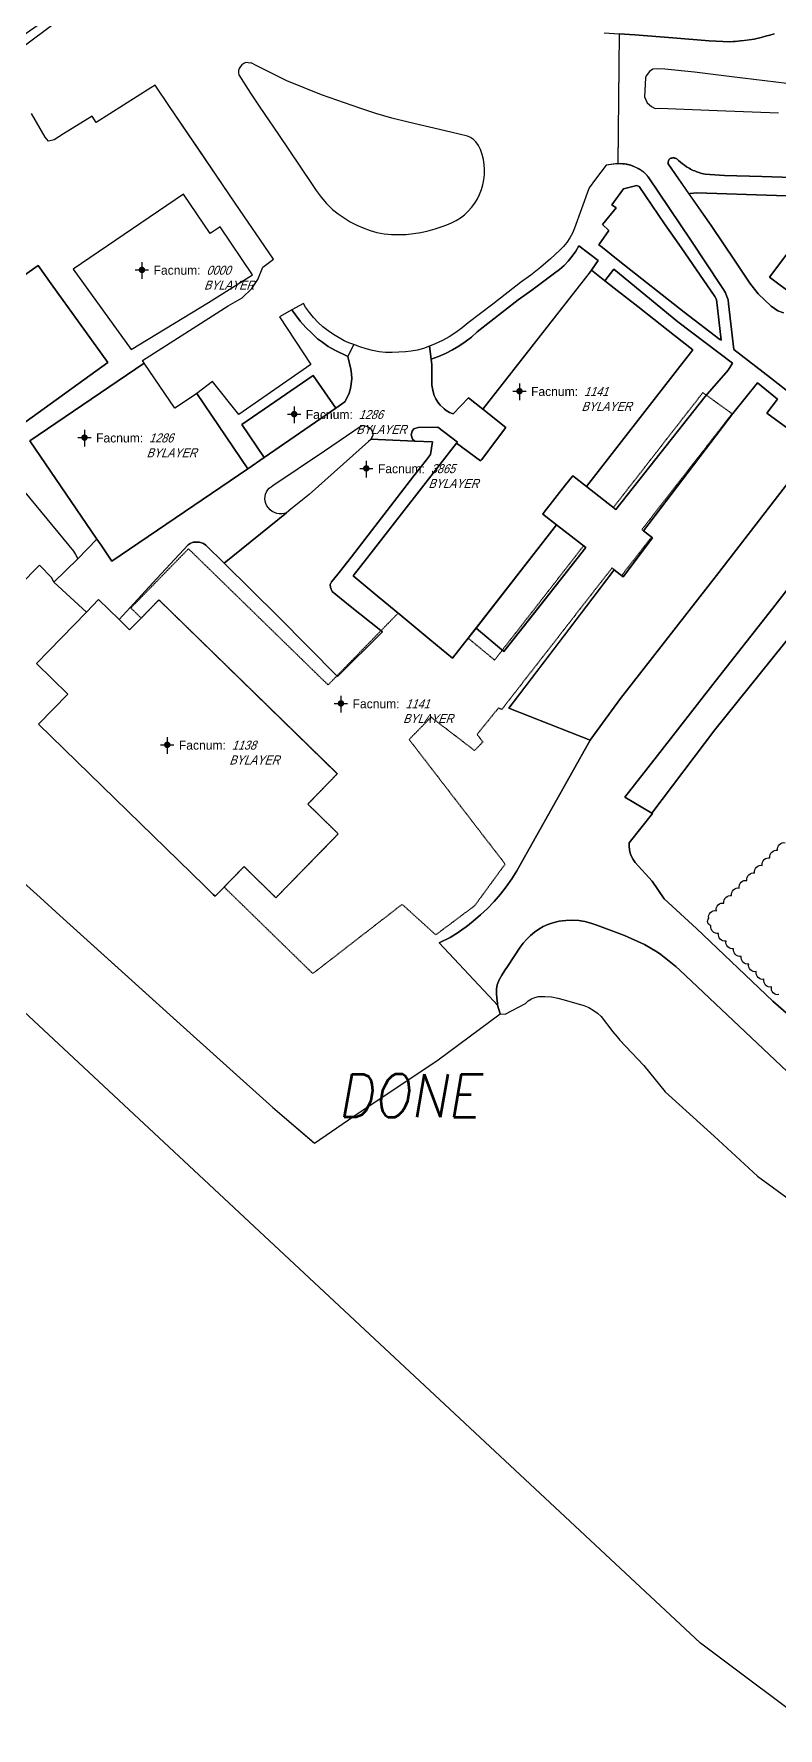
# Model space of a CAD drawing. Header units: inches. Extents: x 1273557 to 1282364, y 239587 to 246310.
# Drawn here: x 1275679 to 1276026, y 240110 to 240898 of the extents above; entities that cross this region are included whole.
import ezdxf
from ezdxf.enums import TextEntityAlignment as Align

# ---------------------------------------------------------------- set-up
doc = ezdxf.new("R2010")
doc.units = ezdxf.units.IN
doc.header["$MEASUREMENT"] = 0
doc.linetypes.add('DASHED2', pattern=[0.375, 0.25, -0.125])
doc.linetypes.add('HIDDEN', pattern=[0.375, 0.25, -0.125])
doc.layers.add('BLDG-DATA', color=159, linetype='DASHED2', lineweight=30)
doc.layers.add('BLDG-NONUW', color=6, linetype='Continuous', lineweight=30)
for name, color, linetype in [('BLDG-UW', 231, 'Continuous'), ('BLDG-UW-UG', 159, 'HIDDEN'), ('GRASS', 3, 'Continuous'), ('PATH', 253, 'Continuous'), ('PATH-ISLAND', 252, 'Continuous'), ('PRKG-DATA', 255, 'Continuous'), ('PRKG-UW', 6, 'Continuous'), ('REV-2013', 1, 'Continuous'), ('REV-ADJUDICATION-NOTES', 2, 'Continuous'), ('STREET-NONUW', 4, 'Continuous'), ('STREET-NONUW-ISLAND', 139, 'Continuous'), ('STREET-UW', 50, 'Continuous'), ('STREET-UW-ISLAND', 20, 'Continuous'), ('Water_Source', 133, 'Continuous')]:
    doc.layers.add(name, color=color, linetype=linetype)
doc.styles.add('Revisions', font='simplex.shx', dxfattribs={"width": 0.9, "oblique": 10, "height": 25})
doc.styles.add('SS_LITE', font='FRABK.TTF', dxfattribs={"height": 16})

# ---------------------------------------------------------------- blocks, each defined once
blk = doc.blocks.new('*U1')
for p, q in [((-3.08, 0), (3.08, 0)), ((0, 3.55), (0, -4.2))]:
    blk.add_line(p, q)
at = {"const_width": 1.5}
blk.add_lwpolyline([(-0.75, 0, 1), (0.75, 0, 1)], format="xyb", close=True, dxfattribs=at)
at = {"layer": 'BLDG-DATA', "color": 1, "style": 'SS_LITE'}
blk.add_text('Facnum:', height=4.2, dxfattribs=at).set_placement((27.26, -2.25), align=Align.RIGHT)
at = {"layer": 'BLDG-DATA', "color": 7, "style": 'SS_LITE', "oblique": 20, "width": 0.9, "flags": 8}
for tag, p in [('FACNUM', (29.98, -2.25)), ('OBJECT', (28.84, -9.16))]:
    blk.add_attdef(tag, p, '', height=4.2, dxfattribs=at)
blk = doc.blocks.new('*U8')
for p, q in [((-3.08, 0), (3.08, 0)), ((0, 3.55), (0, -4.2))]:
    blk.add_line(p, q)
at = {"const_width": 1.5}
blk.add_lwpolyline([(-0.75, 0, 1), (0.75, 0, 1)], format="xyb", close=True, dxfattribs=at)
at = {"layer": 'PRKG-DATA', "color": 1, "style": 'SS_LITE'}
blk.add_text('Facnum:', height=4.2, dxfattribs=at).set_placement((27.26, -2.25), align=Align.RIGHT)
at = {"layer": 'PRKG-DATA', "color": 7, "style": 'SS_LITE', "oblique": 20, "width": 0.9, "flags": 8}
for tag, p in [('FACNUM', (29.98, -2.25)), ('OBJECT', (28.84, -9.16))]:
    blk.add_attdef(tag, p, '', height=4.2, dxfattribs=at)

msp = doc.modelspace()

# ---------------------------------------------------------------- linework, layer by layer
at = {"layer": 'BLDG-NONUW'}
for points in [[(1275781.12, 240785.59), (1275766.04, 240807.83), (1275761.49, 240804.75), (1275749.08, 240823.05), (1275697.75, 240788.23), (1275724.64, 240750.87), (1275760.62, 240772.62)], [(1275713.88, 240744.82), (1275687.54, 240781.3), (1275681.38, 240789.84), (1275642.34, 240762.44), (1275642.12, 240762.71), (1275598.58, 240733), (1275598.49, 240733.08), (1275585.97, 240724.42), (1275583.68, 240722.83), (1275541.45, 240694.02), (1275524.67, 240682.57), (1275558.95, 240632.99)]]:
    msp.add_lwpolyline(points, close=True, dxfattribs=at)
at = {"layer": 'BLDG-UW'}
for points in [[(1275977.67, 240740.12), (1275985.89, 240750.67), (1275977.37, 240757.36), (1275964.85, 240767.21), (1275960.33, 240770.77), (1275949.36, 240779.39), (1275945.02, 240782.81), (1275938.84, 240787.67), (1275888.22, 240723.04), (1275899.01, 240714.59), (1275887.57, 240699.47), (1275887.24, 240699.04), (1275876.08, 240707.16), (1275834.18, 240653.5), (1275827.97, 240645.53), (1275840.07, 240635.5), (1275849.68, 240627.54), (1275863.63, 240615.98), (1275874.21, 240607.21), (1275881.45, 240616.5), (1275922.53, 240669.27), (1275916.14, 240674.25), (1275916.78, 240675.08), (1275926.78, 240687.91), (1275930.05, 240692.11), (1275936.43, 240687.14)], [(1275755.21, 240730.36), (1275752.32, 240728.39), (1275745.07, 240723.46), (1275730.75, 240744.5), (1275677.51, 240708.28), (1275708.75, 240662.58), (1275710.67, 240659.78), (1275715.76, 240652.33), (1275779.02, 240695.37)], [(1275819.91, 240723.51), (1275809.41, 240738.77), (1275776.12, 240715.86), (1275786.62, 240700.6)], [(1275737.59, 240634.34), (1275729.33, 240625.87), (1275723.97, 240620.38), (1275719.04, 240625.19), (1275709.55, 240634.44), (1275703.94, 240628.69), (1275680.6, 240604.75), (1275695.2, 240590.51), (1275681.57, 240576.52), (1275758.58, 240501.44), (1275762.9, 240497.22), (1275763.71, 240496.44), (1275772.1, 240505.04), (1275777.18, 240510.25), (1275792.02, 240495.78), (1275818.92, 240523.37), (1275821.01, 240525.51), (1275811.2, 240535.07), (1275806.83, 240539.34), (1275812.25, 240544.9), (1275820.56, 240553.44)]]:
    msp.add_lwpolyline(points, close=True, dxfattribs=at)
at = {"layer": 'BLDG-UW-UG'}
msp.add_lwpolyline([(1275724.51, 240630.59), (1275751.35, 240658.11), (1275816.28, 240594.78), (1275848.9, 240628.22), (1275863.63, 240616), (1275874.21, 240607.21), (1275881.45, 240616.52), (1275893.72, 240606.35), (1275935.11, 240659.49), (1275916.13, 240674.26), (1275930.05, 240692.11), (1275949.01, 240677.35), (1275990.6, 240730.75), (1276004.19, 240720.92), (1275962.24, 240667.05), (1275966.74, 240663.55), (1275952.83, 240645.68), (1275948.33, 240649.19), (1275897.05, 240583.34), (1275895.48, 240583.99), (1275885.59, 240571.78), (1275888.23, 240568.25), (1275884.41, 240564.24), (1275864.15, 240579.81), (1275853.98, 240569.38), (1275898.63, 240511.45), (1275884.45, 240492.06), (1275866.36, 240478.53), (1275850.71, 240492.71), (1275809.17, 240460.52), (1275767.92, 240500.75), (1275777.19, 240510.27), (1275792.02, 240495.8), (1275821, 240525.53), (1275811.2, 240535.08), (1275806.83, 240539.34), (1275812.25, 240544.91), (1275820.6, 240553.49), (1275737.61, 240634.34), (1275729.35, 240625.87), (1275724.51, 240630.59)], close=True, dxfattribs=at)
at = {"layer": 'GRASS'}
for points in [[(1275888.52, 240839.24), (1275887.94, 240841.54), (1275887.14, 240843.79), (1275886.19, 240845.64), (1275884.99, 240847.34), (1275883.88, 240848.46), (1275882.58, 240849.37), (1275881.14, 240850.05), (1275873.44, 240851.92), (1275853.45, 240856.56), (1275845.91, 240858.47), (1275842.2, 240859.55), (1275838.44, 240860.64), (1275831.05, 240863.08), (1275813.16, 240869.3), (1275797.08, 240875.81), (1275782.58, 240883.07), (1275780.82, 240883.98), (1275780.38, 240884.07), (1275779.18, 240884.22), (1275777.96, 240884.26), (1275777.02, 240883.84), (1275776.18, 240883.24), (1275775.49, 240882.47), (1275774.98, 240881.57), (1275774.67, 240880.59), (1275774.57, 240879.56), (1275774.69, 240878.54), (1275780.19, 240870.02), (1275784.53, 240863.58), (1275788.89, 240857.15), (1275793.26, 240850.74), (1275808.57, 240828.03), (1275810.68, 240824.76), (1275813.02, 240821.65), (1275815.6, 240818.73), (1275816.37, 240817.98), (1275818.38, 240816), (1275821, 240813.9), (1275823.74, 240811.98), (1275826.6, 240810.24), (1275829.58, 240808.7), (1275832.64, 240807.36), (1275835.79, 240806.22), (1275839.01, 240805.29), (1275842.29, 240804.58), (1275845.73, 240804.31), (1275849.16, 240804.24), (1275852.59, 240804.37), (1275856.01, 240804.71), (1275859.4, 240805.24), (1275862.75, 240805.98), (1275866.06, 240806.91), (1275869.29, 240808.03), (1275871.54, 240808.74), (1275873.74, 240809.66), (1275875.84, 240810.76), (1275877.84, 240812.05), (1275879.72, 240813.51), (1275881.46, 240815.13), (1275883.04, 240816.9), (1275884.47, 240818.81), (1275885.72, 240820.83), (1275886.78, 240822.96), (1275887.65, 240825.17), (1275888.32, 240827.45), (1275888.78, 240829.78), (1275889.03, 240832.14), (1275889.07, 240834.52), (1275888.9, 240836.89)], [(1275980.58, 240798.21), (1275972.68, 240809.2), (1275961, 240826.59), (1275959.86, 240827.16), (1275953.72, 240825.56), (1275948.32, 240818.16), (1275950.25, 240816.74), (1275943.89, 240808.96), (1275943.89, 240808.96), (1275946.92, 240806.13), (1275942.25, 240799.53), (1275943.9, 240798.21), (1275951.96, 240791.74), (1275981.92, 240768.17), (1275998.54, 240755.46), (1275999.04, 240755.14), (1275996.88, 240774.09), (1275996.2, 240775.47)], [(1275937.68, 240786.2), (1275941.9, 240792.24), (1275932.96, 240798.98), (1275931.49, 240796.52), (1275929.84, 240794.17), (1275928.01, 240791.97), (1275926.01, 240789.91), (1275923.85, 240788.02), (1275921.56, 240786.3), (1275911, 240778.45), (1275904.62, 240773.9), (1275885.63, 240758.95), (1275882.94, 240756.6), (1275880.11, 240754.42), (1275877.15, 240752.43), (1275874.07, 240750.62), (1275870.89, 240749), (1275867.61, 240747.59), (1275864.26, 240746.38), (1275864.49, 240743.62), (1275864.6, 240740.83), (1275864.53, 240735.9), (1275864.51, 240734.15), (1275865.08, 240731.19), (1275865.64, 240729.48), (1275866.4, 240727.85), (1275867.35, 240726.31), (1275868.47, 240724.89), (1275869.75, 240723.6), (1275870.3, 240723.16), (1275871.17, 240722.47), (1275872.71, 240721.5), (1275874.4, 240720.89), (1275881.56, 240728.25), (1275888.22, 240723.04)], [(1276002.29, 240741.16), (1276004.32, 240744.42), (1275978.93, 240763.64), (1275949.2, 240788.21), (1275945.02, 240782.81), (1275949.36, 240779.39), (1275960.33, 240770.77), (1275964.85, 240767.21), (1275977.37, 240757.36), (1275985.89, 240750.67), (1275977.67, 240740.12), (1275936.43, 240687.14), (1275950.17, 240676.41), (1275991.59, 240728.95)], [(1275813.87, 240761.33), (1275811.61, 240763.39), (1275809.5, 240765.63), (1275807.57, 240768.01), (1275805.82, 240770.52), (1275804.8, 240772.26), (1275799.47, 240769.24), (1275803.35, 240764.01), (1275805.93, 240761.09), (1275808.7, 240758.34), (1275811.35, 240755.7), (1275813.14, 240754.54), (1275816.31, 240752.27), (1275819.37, 240750.45), (1275825.43, 240747.58), (1275828.24, 240753.2), (1275825.89, 240753.96), (1275823.8, 240754.88), (1275818.82, 240757.72), (1275816.28, 240759.43)], [(1276042.75, 240704.95), (1276020.28, 240721.14), (1276025.24, 240727.73), (1276016.05, 240735.27), (1276004.5, 240721.08), (1275963.01, 240666.41), (1275967.21, 240663.14), (1275953.51, 240645.1), (1275949.32, 240648.37), (1275900.4, 240583.89), (1275938.17, 240569.06), (1275938.45, 240569.56), (1275952.27, 240588.49), (1275997.98, 240647.13)], [(1275790.59, 240687.51), (1275814.63, 240703.73), (1275831.74, 240715.28), (1275832.55, 240715.41), (1275833.45, 240715.36), (1275834.32, 240715.12), (1275835.13, 240714.71), (1275835.84, 240714.15), (1275836.4, 240713.45), (1275836.83, 240712.65), (1275837.07, 240711.78), (1275837.12, 240710.96), (1275836.7, 240709.88), (1275836.03, 240708.86), (1275835.1, 240707.98), (1275807.47, 240683.37), (1275798.99, 240676.5), (1275796.9, 240674.81), (1275795.86, 240674.49), (1275794.7, 240674.33), (1275793.53, 240674.35), (1275792.38, 240674.56), (1275791.28, 240674.95), (1275790.24, 240675.51), (1275789.31, 240676.23), (1275788.51, 240677.08), (1275787.85, 240678.05), (1275787.36, 240679.11), (1275787.03, 240680.24), (1275786.89, 240681.39), (1275786.96, 240682.48), (1275787.21, 240683.53), (1275787.63, 240684.55), (1275788.21, 240685.47), (1275788.94, 240686.28), (1275789.82, 240686.99)], [(1275936.15, 240658.63), (1275922.52, 240669.25), (1275885.1, 240621.19), (1275898.01, 240610.26)]]:
    msp.add_lwpolyline(points, close=True, dxfattribs=at)
for points in [[(1276045, 240872.72), (1276004.03, 240877.6), (1275986.64, 240879.79), (1275972.93, 240881.23), (1275969.7, 240881.43), (1275967.32, 240881.18), (1275965.71, 240880.11), (1275964.22, 240878.05), (1275963.96, 240877.16), (1275963.42, 240868.29), (1275964.64, 240865.54), (1275966.64, 240863.89), (1275968.37, 240862.96), (1275970.49, 240863.11), (1275997.29, 240861.99), (1276025.75, 240860.88)], [(1276067.16, 240820.98), (1276024.8, 240822.39), (1275987.76, 240823.7), (1275984.63, 240823.32), (1275984.12, 240823.26), (1275994.43, 240808.42), (1276005.61, 240791.85), (1276012.47, 240781.69), (1276016.39, 240776.67), (1276022.4, 240770.93), (1276025.48, 240768.73), (1276028.12, 240767.88)], [(1276033.19, 240775.73), (1276021.59, 240784.5), (1276036.74, 240804.59)], [(1276033.23, 240619.89), (1275996.15, 240573.82), (1275966.87, 240535.09), (1275967.19, 240534.9), (1275956.36, 240521.39), (1275956.29, 240519.74), (1275956.44, 240518.11), (1275956.8, 240516.51), (1275957.38, 240514.98), (1275958.15, 240513.53), (1275959.11, 240512.2), (1275967.05, 240503.52), (1275972.63, 240495.32), (1275987.64, 240481.47), (1276023.15, 240447.7), (1276044.18, 240429.15)], [(1276057.55, 240388.74), (1276004.63, 240438.68), (1275979.96, 240462.03), (1275978, 240463.82), (1275971.04, 240469.34), (1275969.46, 240470.44), (1275963.45, 240474.06), (1275954.14, 240478.27), (1275941.21, 240483.06), (1275938.48, 240483.99), (1275935.68, 240484.68), (1275932.84, 240485.13), (1275929.96, 240485.32), (1275926.89, 240485.26), (1275923.83, 240484.89), (1275920.84, 240484.19), (1275918.54, 240483.41), (1275916.33, 240482.41), (1275914.23, 240481.18), (1275912.27, 240479.75), (1275910.39, 240478.22), (1275908.65, 240476.53), (1275907.07, 240474.69), (1275905.65, 240472.72), (1275899.79, 240463.76), (1275898.33, 240461.81), (1275897.04, 240459.74), (1275895.92, 240457.57), (1275894.99, 240455.31), (1275894.63, 240453.3), (1275894.56, 240451.27), (1275894.78, 240449.24), (1275895.01, 240446.64), (1275895.04, 240445.8), (1275896.26, 240441.83), (1275898.66, 240441.58), (1275908.03, 240446.63), (1275909.35, 240447.78), (1275910.82, 240448.7), (1275912.41, 240449.39), (1275914.09, 240449.83), (1275917.13, 240449.86), (1275920.16, 240449.62), (1275923.16, 240449.12), (1275926.1, 240448.36), (1275935.25, 240445.7), (1275937.48, 240444.75), (1275939.58, 240443.55), (1275941.52, 240442.12), (1275943.29, 240440.47), (1275948.65, 240433.38), (1275950.72, 240431.1), (1275952.04, 240429.51), (1275963.13, 240417.8), (1275973.12, 240405.46), (1275995.86, 240384.89), (1276016.06, 240366.32), (1276032.67, 240354.21)]]:
    msp.add_lwpolyline(points, dxfattribs=at)
at = {"layer": 'PATH'}
for points in [[(1275657.53, 240879.2), (1275689.7, 240903.06), (1275701.18, 240910.74), (1275707.83, 240915.32), (1275706.8, 240916.85), (1275701.78, 240923.7), (1275696.9, 240930.65), (1275690.2, 240940.61), (1275681.4, 240936.1), (1275695.62, 240916.16), (1275679.28, 240904.91), (1275681.5, 240901.72), (1275635.23, 240869.76)], [(1275944.67, 240898.08), (1275951.67, 240897.61), (1275959.03, 240897.12), (1275976.63, 240895.72), (1275993.58, 240894.33), (1276003.13, 240893.97), (1276004.39, 240894.03), (1276005.65, 240894.12), (1276006.91, 240894.22), (1276008.17, 240894.34), (1276009.43, 240894.48), (1276010.69, 240894.64), (1276011.94, 240894.81), (1276013.19, 240895.01), (1276014.44, 240895.22), (1276015.69, 240895.45), (1276017.73, 240895.96), (1276019.76, 240896.49), (1276021.78, 240897.05), (1276023.8, 240897.62)], [(1275675.16, 240684.41), (1275697.89, 240657.06), (1275698.79, 240655.41), (1275699.85, 240653.47), (1275708.75, 240662.58), (1275677.51, 240708.28), (1275730.75, 240744.5), (1275729.97, 240745.67), (1275769.73, 240771.05), (1275776.27, 240774.81), (1275780.76, 240779.21), (1275783.58, 240783.37), (1275786, 240789.17), (1275790.85, 240792.83), (1275773.1, 240818.85), (1275763.57, 240832.88), (1275757.84, 240841.32), (1275742.58, 240863.79), (1275735.84, 240873.79), (1275733.89, 240872.58), (1275708.4, 240856.4), (1275706.47, 240859.37), (1275693.19, 240851.07), (1275688.92, 240848.4), (1275686.31, 240847.73), (1275684.63, 240849.54), (1275678.33, 240860.52)], [(1276041.55, 240830.47), (1276018.1, 240831.28), (1276000.62, 240831.78), (1275998.36, 240831.9), (1275996.1, 240832.04), (1275993.85, 240832.2), (1275991.59, 240832.38), (1275990.89, 240832.53), (1275990.19, 240832.7), (1275989.5, 240832.89), (1275988.81, 240833.1), (1275988.13, 240833.32), (1275987.46, 240833.57), (1275986.8, 240833.84), (1275986.14, 240834.12), (1275985.49, 240834.42), (1275984.85, 240834.74), (1275984.21, 240835.08), (1275983.59, 240835.44), (1275982.98, 240835.81), (1275982.04, 240836.51), (1275981.12, 240837.23), (1275980.21, 240837.97), (1275979.31, 240838.72), (1275978.43, 240839.5), (1275978.2, 240839.62), (1275977.96, 240839.72), (1275977.72, 240839.81), (1275977.47, 240839.87), (1275977.21, 240839.91), (1275976.95, 240839.93), (1275976.69, 240839.93), (1275976.44, 240839.92), (1275976.18, 240839.88), (1275975.93, 240839.82), (1275975.68, 240839.73), (1275975.44, 240839.64), (1275975.21, 240839.52), (1275974.99, 240839.38), (1275974.85, 240839.15), (1275974.73, 240838.92), (1275974.64, 240838.67), (1275974.56, 240838.42), (1275974.5, 240838.16), (1275974.47, 240837.9), (1275974.46, 240837.63), (1275974.47, 240837.37), (1275974.5, 240837.11), (1275984.12, 240823.26), (1275984.63, 240823.32), (1275987.76, 240823.7), (1276024.8, 240822.39), (1276067.16, 240820.98)], [(1276050.62, 240715.33), (1276022.1, 240737.68), (1276004.98, 240750.78), (1276002.59, 240772.11), (1276002.31, 240773.84), (1276001.82, 240775.53), (1276001.13, 240777.15), (1276000.26, 240778.67), (1275999.21, 240780.08), (1275985.02, 240801.67), (1275965.15, 240831.14), (1275964.64, 240831.72), (1275964.12, 240832.3), (1275963.58, 240832.86), (1275963.03, 240833.41), (1275962.42, 240833.83), (1275961.79, 240834.24), (1275961.15, 240834.62), (1275960.5, 240834.98), (1275959.84, 240835.33), (1275959.17, 240835.65), (1275958.49, 240835.95), (1275957.8, 240836.23), (1275957.1, 240836.49), (1275956.51, 240836.66), (1275955.91, 240836.81), (1275955.3, 240836.94), (1275954.7, 240837.04), (1275954.08, 240837.13), (1275953.47, 240837.19), (1275952.85, 240837.23), (1275952.24, 240837.25), (1275951.62, 240837.24), (1275950.56, 240837.21), (1275945.61, 240836.55), (1275940.59, 240830.08), (1275937.69, 240825.96), (1275937.45, 240825.3), (1275930.86, 240807.18), (1275929.93, 240804.89), (1275928.77, 240802.7), (1275927.39, 240800.65), (1275925.8, 240798.75), (1275924.03, 240797.03), (1275919.68, 240793.01), (1275915.2, 240789.15), (1275910.57, 240785.45), (1275905.81, 240781.93), (1275892.83, 240771.86), (1275881.38, 240763.27), (1275878.64, 240760.84), (1275875.73, 240758.65), (1275872.66, 240756.67), (1275869.46, 240754.93), (1275866.13, 240753.43), (1275863.44, 240752.28), (1275864.26, 240746.38), (1275867.61, 240747.59), (1275870.89, 240749), (1275874.07, 240750.62), (1275877.15, 240752.43), (1275880.11, 240754.42), (1275882.94, 240756.6), (1275885.63, 240758.95), (1275904.62, 240773.9), (1275911, 240778.45), (1275921.56, 240786.3), (1275923.85, 240788.02), (1275926.01, 240789.91), (1275928.01, 240791.97), (1275929.84, 240794.17), (1275931.49, 240796.52), (1275932.96, 240798.98), (1275941.9, 240792.24), (1275938.84, 240787.67), (1275945.02, 240782.81), (1275949.2, 240788.21), (1275978.93, 240763.64), (1276004.32, 240744.42), (1276002.29, 240741.16), (1275991.59, 240728.95), (1275950.17, 240676.41), (1275936.4, 240687.14), (1275930.05, 240692.11), (1275926.78, 240687.91), (1275916.78, 240675.08), (1275916.14, 240674.25), (1275922.53, 240669.27), (1275936.15, 240658.63), (1275909.95, 240625.4), (1275898.01, 240610.26), (1275885.1, 240621.19), (1275881.45, 240616.5), (1275874.21, 240607.21), (1275863.63, 240615.98), (1275849.68, 240627.54), (1275840.07, 240635.5), (1275827.97, 240645.53), (1275834.18, 240653.5), (1275876.08, 240707.16), (1275876.52, 240707.75), (1275867.36, 240714.64), (1275858.16, 240714.57), (1275856.23, 240713.84), (1275855.38, 240712.88), (1275854.95, 240711.09), (1275855.59, 240709.08), (1275856.64, 240708.23), (1275864.77, 240707.9), (1275863.95, 240701.89), (1275862.04, 240699.47), (1275856.15, 240692.02), (1275827.24, 240654.34), (1275821.42, 240647.05), (1275818.81, 240643.79), (1275817.89, 240642.66), (1275817.3, 240641.42), (1275817.35, 240640.07), (1275818.12, 240638.23), (1275825.78, 240632.11), (1275841.51, 240619.46), (1275820.63, 240598.73), (1275793.25, 240626.52), (1275768.01, 240651.38), (1275759.44, 240659.82), (1275758.3, 240660.49), (1275756.52, 240661.11), (1275754.9, 240661.26), (1275753.55, 240661.23), (1275752.17, 240660.56), (1275751.24, 240659.88), (1275736.63, 240644.25), (1275724.24, 240630.83), (1275719.04, 240625.19), (1275723.97, 240620.38), (1275729.33, 240625.87), (1275737.59, 240634.34), (1275820.56, 240553.44), (1275812.25, 240544.9), (1275806.83, 240539.34), (1275811.2, 240535.07), (1275821.01, 240525.51), (1275818.92, 240523.37), (1275792.02, 240495.78), (1275777.18, 240510.25), (1275772.1, 240505.04), (1275763.71, 240496.44), (1275762.9, 240497.22), (1275758.58, 240501.44), (1275681.57, 240576.52), (1275695.2, 240590.51), (1275680.6, 240604.75), (1275703.94, 240628.69), (1275688.71, 240642.57), (1275687.83, 240644.66), (1275682.06, 240650.48), (1275653.92, 240622.12)], [(1275642.34, 240762.44), (1275681.38, 240789.84), (1275687.54, 240781.3), (1275713.88, 240744.82), (1275558.95, 240632.99)], [(1275635.32, 240538.08), (1275682.38, 240495.93), (1275691.58, 240487.59), (1275712.18, 240468.94), (1275747.42, 240437.02), (1275790.63, 240398.16), (1275808.59, 240382.79), (1275810.01, 240381.57), (1275828.29, 240394.21), (1275867.54, 240420.43), (1275896.26, 240441.83), (1275895.04, 240445.8), (1275893.14, 240447.84), (1275868.02, 240474.77), (1275873.05, 240477.31), (1275876.71, 240479.54), (1275879.17, 240481.29), (1275880.33, 240482.12), (1275883.83, 240484.86), (1275887.2, 240487.77), (1275890.42, 240490.84), (1275893.49, 240494.07), (1275896.4, 240497.43), (1275899.14, 240500.93), (1275901.71, 240504.56), (1275904.11, 240508.31), (1275938.17, 240569.06), (1275900.4, 240583.89), (1275905.47, 240590.57), (1275923.92, 240614.88), (1275949.32, 240648.37), (1275953.51, 240645.1), (1275967.21, 240663.14), (1275963.01, 240666.41), (1276004.5, 240721.08), (1276016.05, 240735.27), (1276025.24, 240727.73), (1276020.28, 240721.14), (1276042.75, 240704.95)]]:
    msp.add_lwpolyline(points, dxfattribs=at)
msp.add_lwpolyline([(1275813.14, 240754.54), (1275811.35, 240755.7), (1275808.7, 240758.34), (1275805.93, 240761.09), (1275803.35, 240764.01), (1275799.47, 240769.24), (1275793.65, 240765.94), (1275808.28, 240743.78), (1275774.7, 240720.58), (1275762.55, 240735.89), (1275755.21, 240730.36), (1275779.02, 240695.37), (1275786.62, 240700.6), (1275776.12, 240715.86), (1275809.41, 240738.77), (1275819.91, 240723.51), (1275824.03, 240726.44), (1275825.13, 240728.41), (1275826.01, 240730.49), (1275826.66, 240732.65), (1275827.08, 240734.88), (1275827.26, 240737.14), (1275827.2, 240739.41), (1275826.9, 240741.66), (1275825.43, 240747.58), (1275819.37, 240750.45), (1275816.31, 240752.27)], close=True, dxfattribs=at)
at = {"layer": 'PATH-ISLAND'}
for points in [[(1275946.92, 240806.13), (1275943.89, 240808.96), (1275943.89, 240808.96), (1275950.25, 240816.74), (1275948.32, 240818.16), (1275953.72, 240825.56), (1275959.86, 240827.16), (1275961, 240826.59), (1275972.68, 240809.2), (1275980.58, 240798.21), (1275996.2, 240775.47), (1275996.88, 240774.09), (1275999.04, 240755.14), (1275998.54, 240755.46), (1275981.92, 240768.17), (1275951.96, 240791.74), (1275943.9, 240798.21), (1275942.25, 240799.53)], [(1275766.04, 240807.83), (1275761.49, 240804.75), (1275749.08, 240823.05), (1275697.75, 240788.23), (1275724.64, 240750.87), (1275760.62, 240772.62), (1275781.12, 240785.59)]]:
    msp.add_lwpolyline(points, close=True, dxfattribs=at)
at = {"layer": 'PRKG-UW'}
for points in [[(1276075.77, 240786.07), (1276074.93, 240787.31), (1276074.8, 240788.55), (1276076.71, 240791.59), (1276083.07, 240800.54), (1276076.47, 240805.2), (1276059.65, 240805.68), (1276054.02, 240797.11), (1276052.89, 240796.09), (1276051.43, 240795.62), (1276049.65, 240795.9), (1276036.74, 240804.59), (1276021.59, 240784.5), (1276033.19, 240775.73), (1276033.85, 240775.01), (1276053.84, 240759.21), (1276059.97, 240754.54), (1276066.09, 240749.86), (1276086.83, 240776.35), (1276087.09, 240776.65)], [(1275827.24, 240654.34), (1275856.15, 240692.02), (1275862.04, 240699.47), (1275863.95, 240701.89), (1275864.77, 240707.9), (1275856.64, 240708.23), (1275836.16, 240709.05), (1275836.03, 240708.86), (1275835.1, 240707.98), (1275807.47, 240683.37), (1275798.99, 240676.5), (1275796.9, 240674.81), (1275768.01, 240651.38), (1275793.25, 240626.52), (1275820.63, 240598.73), (1275841.51, 240619.46), (1275825.78, 240632.11), (1275818.12, 240638.23), (1275817.35, 240640.07), (1275817.3, 240641.42), (1275817.89, 240642.66), (1275818.81, 240643.79), (1275821.42, 240647.05)]]:
    msp.add_lwpolyline(points, close=True, dxfattribs=at)
msp.add_lwpolyline([(1276053.91, 240670.07), (1276023.11, 240630.53), (1275996.39, 240596.3), (1275969.46, 240561.98), (1275954.32, 240542.5), (1275966.87, 240535.09), (1275996.15, 240573.82), (1276033.23, 240619.89)], dxfattribs=at)
at = {"layer": 'REV-2013'}
msp.add_lwpolyline([(1276026, 240450.73, -0.520567), (1276022.49, 240454.29, -0.520567), (1276018.97, 240457.84, -0.520567), (1276015.45, 240461.4, -0.520567), (1276011.94, 240464.95, -0.520567), (1276008.42, 240468.51, -0.520567), (1276004.9, 240472.06, -0.520567), (1276001.39, 240475.62, -0.520567), (1275997.87, 240479.17, -0.520567), (1275994.36, 240482.73, -0.520567), (1275993.3, 240486.26, -0.520567), (1275996.86, 240489.77, -0.520567), (1276000.42, 240493.28, -0.520567), (1276003.98, 240496.79, -0.520567), (1276007.54, 240500.3, -0.520567), (1276011.11, 240503.81, -0.520567), (1276014.67, 240507.32, -0.520567), (1276018.23, 240510.83, -0.520567), (1276021.79, 240514.34, -0.520567), (1276025.35, 240517.85, -0.520567), (1276028.92, 240521.36, -0.520567)], format="xyb", dxfattribs=at)
at = {"layer": 'STREET-NONUW'}
for points in [[(1275657.53, 240879.2), (1275689.7, 240903.06), (1275701.18, 240910.74), (1275707.83, 240915.32), (1275706.8, 240916.85), (1275701.78, 240923.7), (1275696.9, 240930.65), (1275690.2, 240940.61), (1275690.2, 240940.61), (1275690.2, 240940.61), (1275681.4, 240936.1), (1275664.18, 240926.58)], [(1275944.67, 240898.08), (1275951.67, 240897.61), (1275951, 240837.26), (1275945.61, 240836.55), (1275940.59, 240830.08), (1275937.69, 240825.96), (1275937.45, 240825.3), (1275930.86, 240807.18), (1275929.93, 240804.89), (1275928.77, 240802.7), (1275927.39, 240800.65), (1275925.8, 240798.75), (1275924.03, 240797.03), (1275919.68, 240793.01), (1275915.2, 240789.15), (1275910.57, 240785.45), (1275905.81, 240781.93), (1275892.83, 240771.86), (1275881.38, 240763.27), (1275878.64, 240760.84), (1275875.73, 240758.65), (1275872.66, 240756.67), (1275869.46, 240754.93), (1275866.13, 240753.43), (1275863.44, 240752.28), (1275860.68, 240751.33), (1275857.86, 240750.57), (1275854.99, 240750.03), (1275852.26, 240749.7), (1275846.11, 240749.4), (1275843.05, 240749.48), (1275839.99, 240749.79), (1275836.97, 240750.32), (1275833.99, 240751.06), (1275831.08, 240752.03), (1275828.24, 240753.2), (1275825.89, 240753.96), (1275823.8, 240754.88), (1275818.82, 240757.72), (1275816.28, 240759.43), (1275813.87, 240761.33), (1275811.61, 240763.39), (1275809.5, 240765.63), (1275807.57, 240768.01), (1275805.82, 240770.52), (1275804.8, 240772.26), (1275799.47, 240769.24), (1275793.65, 240765.94), (1275808.28, 240743.78), (1275774.7, 240720.58), (1275762.55, 240735.89), (1275755.21, 240730.36), (1275752.32, 240728.39), (1275745.07, 240723.46), (1275730.75, 240744.5), (1275729.97, 240745.67), (1275769.73, 240771.05), (1275776.27, 240774.81), (1275780.76, 240779.21), (1275783.58, 240783.37), (1275786, 240789.17), (1275790.85, 240792.83), (1275773.1, 240818.85), (1275742.58, 240863.79), (1275735.84, 240873.79), (1275733.89, 240872.58), (1275708.4, 240856.4), (1275706.47, 240859.37), (1275693.19, 240851.07), (1275688.92, 240848.4), (1275686.31, 240847.73), (1275684.63, 240849.54), (1275678.33, 240860.52)]]:
    msp.add_lwpolyline(points, dxfattribs=at)
at = {"layer": 'STREET-NONUW-ISLAND'}
msp.add_lwpolyline([(1275888.52, 240839.24), (1275887.94, 240841.54), (1275887.14, 240843.79), (1275886.19, 240845.64), (1275884.99, 240847.34), (1275883.88, 240848.46), (1275882.58, 240849.37), (1275881.14, 240850.05), (1275873.44, 240851.92), (1275853.45, 240856.56), (1275845.91, 240858.47), (1275842.2, 240859.55), (1275838.44, 240860.64), (1275831.05, 240863.08), (1275813.16, 240869.3), (1275797.08, 240875.81), (1275782.58, 240883.07), (1275780.82, 240883.98), (1275780.38, 240884.07), (1275779.18, 240884.22), (1275777.96, 240884.26), (1275777.02, 240883.84), (1275776.18, 240883.24), (1275775.49, 240882.47), (1275774.98, 240881.57), (1275774.67, 240880.59), (1275774.57, 240879.56), (1275774.69, 240878.54), (1275780.19, 240870.02), (1275784.53, 240863.58), (1275788.89, 240857.15), (1275793.26, 240850.74), (1275808.57, 240828.03), (1275810.68, 240824.76), (1275813.02, 240821.65), (1275815.6, 240818.73), (1275816.37, 240817.98), (1275818.38, 240816), (1275821, 240813.9), (1275823.74, 240811.98), (1275826.6, 240810.24), (1275829.58, 240808.7), (1275832.64, 240807.36), (1275835.79, 240806.22), (1275839.01, 240805.29), (1275842.29, 240804.58), (1275845.73, 240804.31), (1275849.16, 240804.24), (1275852.59, 240804.37), (1275856.01, 240804.71), (1275859.4, 240805.24), (1275862.75, 240805.98), (1275866.06, 240806.91), (1275869.29, 240808.03), (1275871.54, 240808.74), (1275873.74, 240809.66), (1275875.84, 240810.76), (1275877.84, 240812.05), (1275879.72, 240813.51), (1275881.46, 240815.13), (1275883.04, 240816.9), (1275884.47, 240818.81), (1275885.72, 240820.83), (1275886.78, 240822.96), (1275887.65, 240825.17), (1275888.32, 240827.45), (1275888.78, 240829.78), (1275889.03, 240832.14), (1275889.07, 240834.52), (1275888.9, 240836.89)], close=True, dxfattribs=at)
at = {"layer": 'STREET-UW'}
for points in [[(1276023.8, 240897.62), (1276021.78, 240897.05), (1276019.76, 240896.49), (1276017.73, 240895.96), (1276015.69, 240895.45), (1276014.44, 240895.22), (1276012.25, 240894.85), (1276009.89, 240894.53), (1276008.17, 240894.34), (1276006.91, 240894.22), (1276004.71, 240894.05), (1276003.13, 240893.97), (1275993.58, 240894.33), (1275976.63, 240895.72), (1275959.03, 240897.12), (1275951.67, 240897.61), (1275951, 240837.22), (1275952.09, 240837.26), (1275953.17, 240837.22), (1275954.28, 240837.11), (1275955.57, 240836.89), (1275956.91, 240836.56), (1275958.15, 240836.1), (1275959.57, 240835.48), (1275960.91, 240834.76), (1275962.04, 240834.09), (1275963.03, 240833.41), (1275963.95, 240832.49), (1275965.12, 240831.18), (1275985.02, 240801.67), (1275999.21, 240780.08), (1276000.26, 240778.67), (1276001.13, 240777.15), (1276001.82, 240775.53), (1276002.31, 240773.84), (1276002.59, 240772.11), (1276004.98, 240750.78), (1276022.1, 240737.68), (1276050.62, 240715.33)], [(1276042.75, 240704.95), (1275997.98, 240647.13), (1275952.27, 240588.49), (1275938.45, 240569.56), (1275938.17, 240569.06), (1275904.11, 240508.31), (1275901.71, 240504.56), (1275899.14, 240500.93), (1275896.4, 240497.43), (1275893.49, 240494.07), (1275890.42, 240490.84), (1275887.2, 240487.77), (1275883.83, 240484.86), (1275880.33, 240482.12), (1275879.17, 240481.29), (1275876.71, 240479.54), (1275873.05, 240477.31), (1275868.02, 240474.77), (1275893.14, 240447.84), (1275895.04, 240445.8), (1275895.01, 240446.64), (1275894.78, 240449.24), (1275894.56, 240451.27), (1275894.63, 240453.3), (1275894.99, 240455.31), (1275895.92, 240457.57), (1275897.04, 240459.74), (1275898.33, 240461.81), (1275899.79, 240463.76), (1275905.65, 240472.72), (1275907.07, 240474.69), (1275908.65, 240476.53), (1275910.39, 240478.22), (1275912.27, 240479.75), (1275914.23, 240481.18), (1275916.33, 240482.41), (1275918.54, 240483.41), (1275920.84, 240484.19), (1275923.83, 240484.89), (1275926.89, 240485.26), (1275929.96, 240485.32), (1275932.84, 240485.13), (1275935.68, 240484.68), (1275938.48, 240483.99), (1275941.21, 240483.06), (1275954.14, 240478.27), (1275963.45, 240474.06), (1275969.46, 240470.44), (1275971.04, 240469.34), (1275978, 240463.82), (1275979.96, 240462.03), (1276004.63, 240438.68), (1276057.55, 240388.74)], [(1276044.18, 240429.15), (1276023.15, 240447.7), (1275987.64, 240481.47), (1275972.63, 240495.32), (1275967.05, 240503.52), (1275959.11, 240512.2), (1275958.15, 240513.53), (1275957.38, 240514.98), (1275956.8, 240516.51), (1275956.44, 240518.11), (1275956.29, 240519.74), (1275956.36, 240521.39), (1275967.19, 240534.9), (1275966.87, 240535.09), (1275954.32, 240542.5), (1275969.46, 240561.98), (1275996.39, 240596.3), (1276023.11, 240630.53), (1276053.91, 240670.07)]]:
    msp.add_lwpolyline(points, dxfattribs=at)
msp.add_lwpolyline([(1275814.63, 240703.73), (1275831.74, 240715.28), (1275832.55, 240715.41), (1275833.45, 240715.36), (1275834.32, 240715.12), (1275835.13, 240714.71), (1275835.84, 240714.15), (1275836.4, 240713.45), (1275836.83, 240712.65), (1275837.07, 240711.78), (1275837.12, 240710.96), (1275836.7, 240709.88), (1275836.16, 240709.05), (1275856.64, 240708.23), (1275855.59, 240709.08), (1275854.95, 240711.09), (1275855.38, 240712.88), (1275856.23, 240713.84), (1275858.16, 240714.57), (1275867.36, 240714.64), (1275876.52, 240707.75), (1275876.08, 240707.16), (1275887.24, 240699.04), (1275887.57, 240699.47), (1275899.01, 240714.59), (1275888.22, 240723.04), (1275881.56, 240728.25), (1275874.4, 240720.89), (1275872.71, 240721.5), (1275871.17, 240722.47), (1275870.3, 240723.16), (1275869.75, 240723.6), (1275868.47, 240724.89), (1275867.35, 240726.31), (1275866.4, 240727.85), (1275865.64, 240729.48), (1275865.08, 240731.19), (1275864.51, 240734.15), (1275864.53, 240735.9), (1275864.6, 240740.83), (1275864.49, 240743.62), (1275864.26, 240746.38), (1275863.44, 240752.28), (1275860.68, 240751.33), (1275857.86, 240750.57), (1275854.99, 240750.03), (1275852.26, 240749.7), (1275846.11, 240749.4), (1275843.05, 240749.48), (1275839.99, 240749.79), (1275836.97, 240750.32), (1275833.99, 240751.06), (1275831.08, 240752.03), (1275828.24, 240753.2), (1275825.43, 240747.58), (1275826.9, 240741.66), (1275827.2, 240739.41), (1275827.26, 240737.14), (1275827.08, 240734.88), (1275826.66, 240732.65), (1275826.01, 240730.49), (1275825.13, 240728.41), (1275824.03, 240726.44), (1275819.91, 240723.51), (1275786.62, 240700.6), (1275779.02, 240695.37), (1275715.76, 240652.33), (1275710.67, 240659.78), (1275708.75, 240662.58), (1275699.85, 240653.47), (1275688.71, 240642.57), (1275703.94, 240628.69), (1275709.55, 240634.44), (1275719.04, 240625.19), (1275724.24, 240630.83), (1275736.63, 240644.25), (1275751.24, 240659.88), (1275752.17, 240660.56), (1275753.55, 240661.23), (1275754.9, 240661.26), (1275756.52, 240661.11), (1275758.3, 240660.49), (1275759.44, 240659.82), (1275768.01, 240651.38), (1275796.9, 240674.81), (1275795.86, 240674.49), (1275794.7, 240674.33), (1275793.53, 240674.35), (1275792.38, 240674.56), (1275791.28, 240674.95), (1275790.24, 240675.51), (1275789.31, 240676.23), (1275788.51, 240677.08), (1275787.85, 240678.05), (1275787.36, 240679.11), (1275787.03, 240680.24), (1275786.89, 240681.39), (1275786.96, 240682.48), (1275787.21, 240683.53), (1275787.63, 240684.55), (1275788.21, 240685.47), (1275788.94, 240686.28), (1275789.82, 240686.99), (1275790.59, 240687.51)], close=True, dxfattribs=at)
at = {"layer": 'STREET-UW-ISLAND'}
for points in [[(1276045, 240872.72), (1276004.03, 240877.6), (1275986.64, 240879.79), (1275972.93, 240881.23), (1275969.7, 240881.43), (1275967.32, 240881.18), (1275965.71, 240880.11), (1275964.22, 240878.05), (1275963.96, 240877.16), (1275963.42, 240868.29), (1275964.64, 240865.54), (1275966.64, 240863.89), (1275968.37, 240862.96), (1275970.49, 240863.11), (1275997.29, 240861.99), (1276025.75, 240860.88)], [(1276028.12, 240767.88), (1276025.48, 240768.73), (1276022.4, 240770.93), (1276016.39, 240776.67), (1276012.47, 240781.69), (1276005.61, 240791.85), (1275994.43, 240808.42), (1275974.5, 240837.11), (1275974.5, 240837.11), (1275974.47, 240837.37), (1275974.46, 240837.63), (1275974.47, 240837.9), (1275974.5, 240838.16), (1275974.56, 240838.42), (1275974.64, 240838.67), (1275974.73, 240838.92), (1275974.85, 240839.15), (1275974.99, 240839.38), (1275974.99, 240839.38), (1275975.21, 240839.52), (1275975.44, 240839.64), (1275975.68, 240839.73), (1275975.93, 240839.82), (1275976.18, 240839.88), (1275976.44, 240839.92), (1275976.69, 240839.93), (1275976.95, 240839.93), (1275977.21, 240839.91), (1275977.47, 240839.87), (1275977.72, 240839.81), (1275977.96, 240839.72), (1275978.2, 240839.62), (1275978.43, 240839.5), (1275979.31, 240838.72), (1275980.21, 240837.97), (1275981.12, 240837.23), (1275982.04, 240836.51), (1275982.98, 240835.81), (1275982.98, 240835.81), (1275983.59, 240835.44), (1275984.21, 240835.08), (1275984.85, 240834.74), (1275985.49, 240834.42), (1275986.14, 240834.12), (1275986.8, 240833.84), (1275987.46, 240833.57), (1275988.13, 240833.32), (1275988.81, 240833.1), (1275989.5, 240832.89), (1275990.19, 240832.7), (1275990.89, 240832.53), (1275991.59, 240832.38), (1275991.59, 240832.38), (1275993.85, 240832.2), (1275996.1, 240832.04), (1275998.36, 240831.9), (1276000.62, 240831.78), (1276018.1, 240831.28), (1276041.55, 240830.47)]]:
    msp.add_lwpolyline(points, dxfattribs=at)
at = {"layer": 'Water_Source'}
for points in [[(1276885.48, 239691.37), (1276650.39, 239738.64), (1276319.12, 239902.2), (1276103.37, 240063.75), (1275989.45, 240149.06), (1274685.61, 241366.34)], [(1275675.16, 240684.41), (1275697.89, 240657.06), (1275698.79, 240655.41), (1275699.85, 240653.47), (1275688.71, 240642.57), (1275687.83, 240644.66), (1275682.06, 240650.48), (1275653.92, 240622.12)], [(1275635.32, 240538.08), (1275682.38, 240495.93), (1275691.58, 240487.59), (1275747.42, 240437.02), (1275790.63, 240398.16), (1275810.01, 240381.57), (1275828.29, 240394.21), (1275867.54, 240420.43), (1275896.26, 240441.83), (1275898.66, 240441.58), (1275908.03, 240446.63), (1275909.35, 240447.78), (1275910.82, 240448.7), (1275912.41, 240449.39), (1275914.09, 240449.83), (1275917.13, 240449.86), (1275920.16, 240449.62), (1275923.16, 240449.12), (1275926.1, 240448.36), (1275935.25, 240445.7), (1275937.48, 240444.75), (1275939.58, 240443.55), (1275941.52, 240442.12), (1275943.29, 240440.47), (1275948.65, 240433.38), (1275950.72, 240431.1), (1275952.04, 240429.51), (1275963.13, 240417.8), (1275973.12, 240405.46), (1275995.86, 240384.89), (1276016.06, 240366.32), (1276032.67, 240354.21)]]:
    msp.add_lwpolyline(points, dxfattribs=at)

# ---------------------------------------------------------------- block references
at = {"layer": 'BLDG-DATA'}
ref = msp.add_blockref('*U1', (1275729.7, 240787.83), dxfattribs=at)
ref.add_attrib('FACNUM', '0000', (1275759.68, 240785.58), dxfattribs={"color": 7, "height": 4.2, "style": 'SS_LITE', "oblique": 20, "width": 0.9})
ref.add_attrib('OBJECT', 'BYLAYER', (1275758.54, 240778.68), dxfattribs={"color": 7, "height": 4.2, "style": 'SS_LITE', "oblique": 20, "width": 0.9})
ref = msp.add_blockref('*U1', (1275905.28, 240731.42), dxfattribs=at)
ref.add_attrib('FACNUM', '1141', (1275935.27, 240729.17), dxfattribs={"color": 7, "height": 4.2, "style": 'SS_LITE', "oblique": 20, "width": 0.9})
ref.add_attrib('OBJECT', 'BYLAYER', (1275934.12, 240722.26), dxfattribs={"color": 7, "height": 4.2, "style": 'SS_LITE', "oblique": 20, "width": 0.9})
ref = msp.add_blockref('*U1', (1275800.51, 240720.71), dxfattribs=at)
ref.add_attrib('FACNUM', '1286', (1275830.49, 240718.46), dxfattribs={"color": 7, "height": 4.2, "style": 'SS_LITE', "oblique": 20, "width": 0.9})
ref.add_attrib('OBJECT', 'BYLAYER', (1275829.35, 240711.55), dxfattribs={"color": 7, "height": 4.2, "style": 'SS_LITE', "oblique": 20, "width": 0.9})
ref = msp.add_blockref('*U1', (1275702.98, 240709.82), dxfattribs=at)
ref.add_attrib('FACNUM', '1286', (1275732.96, 240707.57), dxfattribs={"color": 7, "height": 4.2, "style": 'SS_LITE', "oblique": 20, "width": 0.9})
ref.add_attrib('OBJECT', 'BYLAYER', (1275731.81, 240700.67), dxfattribs={"color": 7, "height": 4.2, "style": 'SS_LITE', "oblique": 20, "width": 0.9})
ref = msp.add_blockref('*U1', (1275822.26, 240586.17), dxfattribs=at)
ref.add_attrib('FACNUM', '1141', (1275852.24, 240583.92), dxfattribs={"color": 7, "height": 4.2, "style": 'SS_LITE', "oblique": 20, "width": 0.9})
ref.add_attrib('OBJECT', 'BYLAYER', (1275851.1, 240577.01), dxfattribs={"color": 7, "height": 4.2, "style": 'SS_LITE', "oblique": 20, "width": 0.9})
ref = msp.add_blockref('*U1', (1275741.47, 240566.91), dxfattribs=at)
ref.add_attrib('FACNUM', '1138', (1275771.46, 240564.66), dxfattribs={"color": 7, "height": 4.2, "style": 'SS_LITE', "oblique": 20, "width": 0.9})
ref.add_attrib('OBJECT', 'BYLAYER', (1275770.31, 240557.76), dxfattribs={"color": 7, "height": 4.2, "style": 'SS_LITE', "oblique": 20, "width": 0.9})
at = {"layer": 'PRKG-DATA'}
ref = msp.add_blockref('*U8', (1275834.06, 240695.51), dxfattribs=at)
ref.add_attrib('FACNUM', '3865', (1275864.04, 240693.27), dxfattribs={"color": 7, "height": 4.2, "style": 'SS_LITE', "oblique": 20, "width": 0.9})
ref.add_attrib('OBJECT', 'BYLAYER', (1275862.9, 240686.36), dxfattribs={"color": 7, "height": 4.2, "style": 'SS_LITE', "oblique": 20, "width": 0.9})

# ---------------------------------------------------------------- texts
at = {"layer": 'REV-ADJUDICATION-NOTES', "style": 'Revisions', "oblique": 10, "width": 0.913884}
msp.add_text('DONE', height=20, dxfattribs=at).set_placement((1275820.67, 240393.72, 59.45))

doc.saveas('drawing.dxf')
